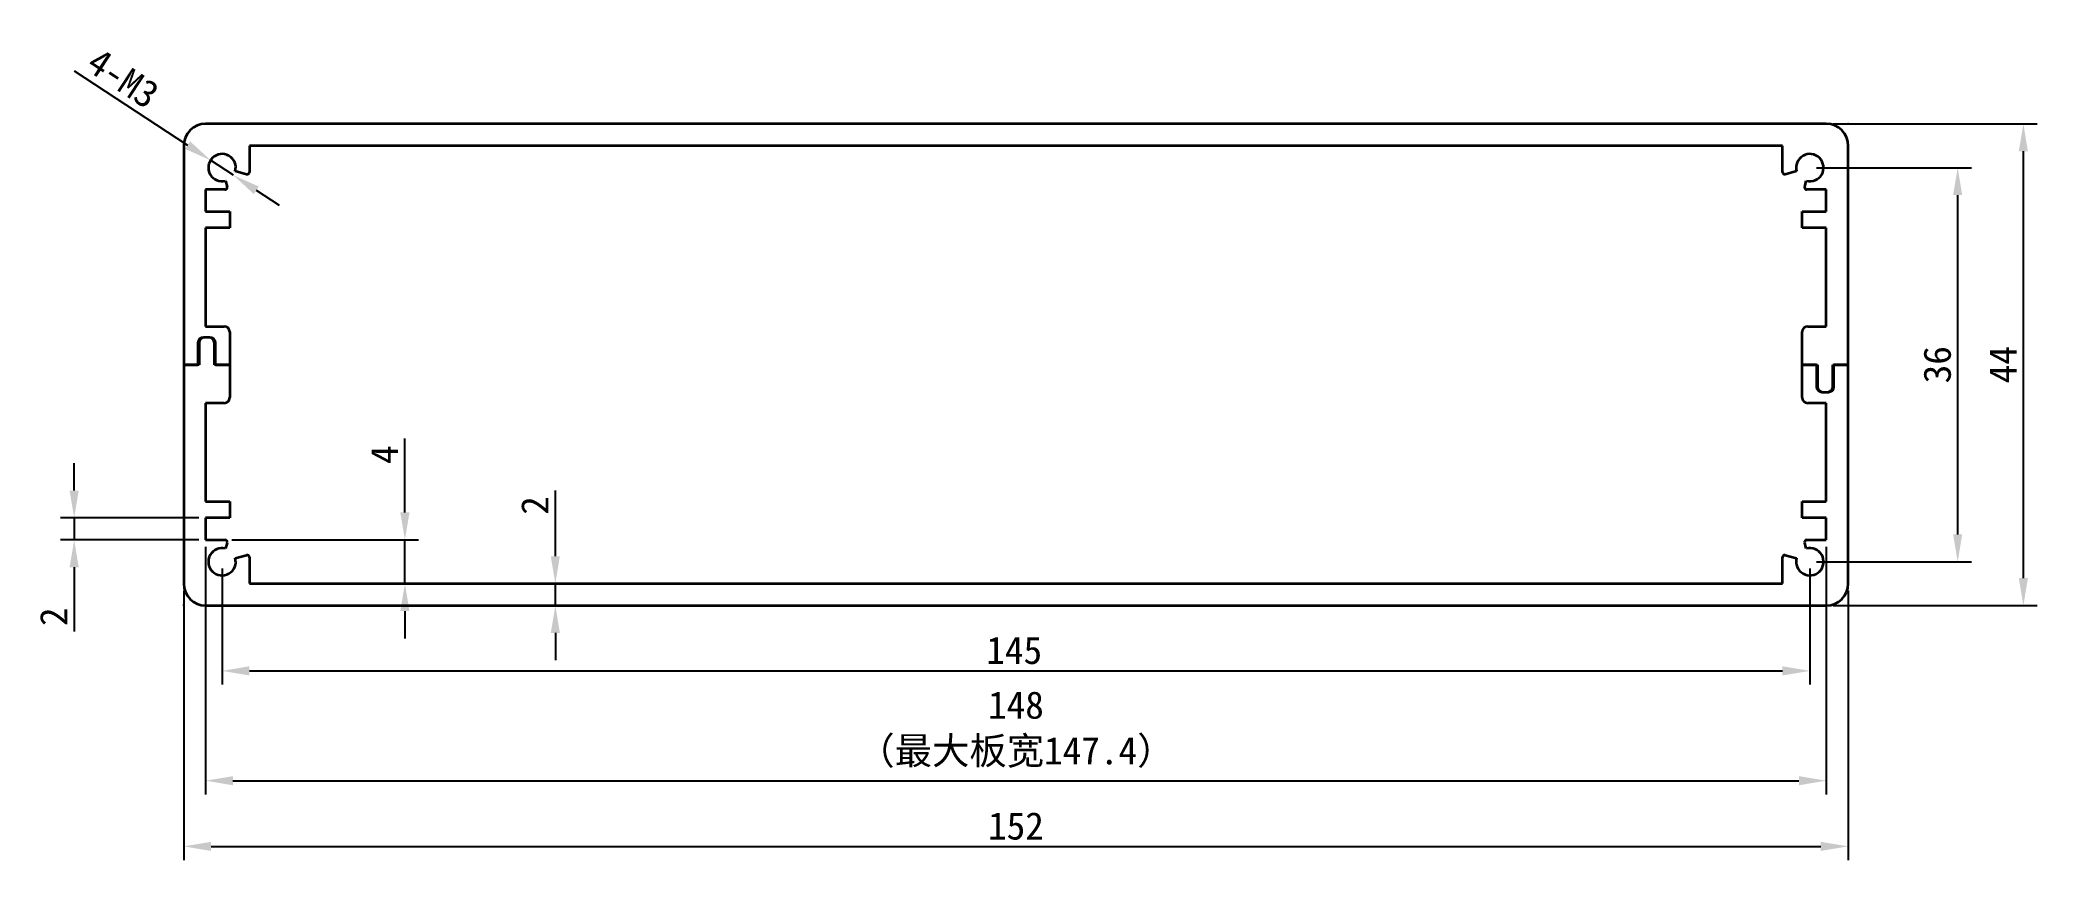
# Model space of a CAD drawing. Header units: millimetres. Extents: x 46 to 229, y 87 to 162.
import ezdxf

# ---------------------------------------------------------------- set-up
doc = ezdxf.new("R2010")
doc.units = ezdxf.units.MM
doc.header["$PDSIZE"] = -1
doc.layers.add('文字层', color=30, linetype='Continuous', lineweight=25)
doc.layers.add('细实线层', color=7, linetype='Continuous')
doc.styles.get("Standard").update_dxf_attribs({"font": 'simhei.ttf'})
doc.dimstyles.new('ISO-25', dxfattribs={"dimtxt": 2.5, "dimasz": 2.5, "dimexe": 1.25, "dimexo": 0.625, "dimtad": 1, "dimdec": 1, "dimdsep": 46, "dimtxsty": 'Standard', "dimcen": 2.5, "dimadec": 0, "dimazin": 0, "dimtfac": 1, "dimtdec": 1, "dimtmove": 0, "dimatfit": 3, "dimfxl": 1, "dimarcsym": 0})

# ---------------------------------------------------------------- blocks, each defined once
blk = doc.blocks.new('_D')
at = {"layer": 'Defpoints', "color": 0}
for p in [(63.01, 114.63), (208.01, 114.63), (208.01, 104.66)]:
    blk.add_point(p, dxfattribs=at)
at = {"layer": '细实线层', "color": 0, "lineweight": -2}
for p, q in [((63.01, 114), (63.01, 103.41)), ((208.01, 114), (208.01, 103.41)), ((65.51, 104.66), (205.51, 104.66))]:
    blk.add_line(p, q, dxfattribs=at)
at = {"layer": '细实线层', "color": 0}
for points in [[(65.51, 105.08), (65.51, 104.24), (63.01, 104.66)], [(205.51, 105.08), (205.51, 104.24), (208.01, 104.66)]]:
    blk.add_solid(points, dxfattribs=at)
at = {"layer": '细实线层', "color": 0, "insert": (135.35, 107.79), "char_height": 2.5, "attachment_point": 2}
blk.add_mtext('145', dxfattribs=at)
blk = doc.blocks.new('_D_1')
at = {"layer": 'Defpoints', "color": 0}
for p in [(208.01, 150.63), (221.51, 150.63), (208.01, 114.63)]:
    blk.add_point(p, dxfattribs=at)
at = {"layer": '细实线层', "color": 0, "lineweight": -2}
for p, q in [((208.63, 150.63), (222.76, 150.63)), ((221.51, 117.13), (221.51, 148.13)), ((208.63, 114.63), (222.76, 114.63))]:
    blk.add_line(p, q, dxfattribs=at)
at = {"layer": '细实线层', "color": 0}
for points in [[(221.09, 148.13), (221.92, 148.13), (221.51, 150.63)], [(221.09, 117.13), (221.92, 117.13), (221.51, 114.63)]]:
    blk.add_solid(points, dxfattribs=at)
at = {"layer": '细实线层', "color": 0, "insert": (218.38, 132.63), "char_height": 2.5, "attachment_point": 2, "rotation": 90}
blk.add_mtext('36', dxfattribs=at)
blk = doc.blocks.new('_D_2')
at = {"layer": 'Defpoints', "color": 0}
for p in [(61.96, 151.31), (64.05, 149.94)]:
    blk.add_point(p, dxfattribs=at)
at = {"layer": '细实线层', "color": 0, "lineweight": -2}
for p, q in [((49.52, 159.49), (59.87, 152.69)), ((64.05, 149.94), (61.96, 151.31)), ((66.14, 148.57), (68.23, 147.19))]:
    blk.add_line(p, q, dxfattribs=at)
at = {"layer": '细实线层', "color": 0}
for points in [[(60.1, 153.03), (59.64, 152.34), (61.96, 151.31)], [(66.37, 148.91), (65.91, 148.22), (64.05, 149.94)]]:
    blk.add_solid(points, dxfattribs=at)
at = {"layer": '细实线层', "color": 0, "insert": (53.98, 158.8), "char_height": 2.5, "attachment_point": 5, "rotation": 326.6791}
blk.add_mtext('4-M3', dxfattribs=at)
blk = doc.blocks.new('_D_3')
at = {"layer": 'Defpoints', "color": 0}
for p in [(61.51, 116.63), (209.51, 116.63), (209.51, 94.63)]:
    blk.add_point(p, dxfattribs=at)
at = {"layer": '文字层', "color": 0, "lineweight": -2}
for p, q in [((61.51, 116), (61.51, 93.38)), ((209.51, 116), (209.51, 93.38)), ((64.01, 94.63), (207.01, 94.63))]:
    blk.add_line(p, q, dxfattribs=at)
at = {"layer": '文字层', "color": 0}
for points in [[(64.01, 95.04), (64.01, 94.21), (61.51, 94.63)], [(207.01, 95.04), (207.01, 94.21), (209.51, 94.63)]]:
    blk.add_solid(points, dxfattribs=at)
at = {"layer": '文字层', "color": 0, "insert": (135.51, 102.79), "char_height": 2.5, "attachment_point": 2}
blk.add_mtext('148\\P（最大板宽147.4）', dxfattribs=at)
blk = doc.blocks.new('_D_4')
at = {"layer": 'Defpoints', "color": 0}
for p in [(65.51, 112.63), (61.51, 110.63), (93.45, 110.63)]:
    blk.add_point(p, dxfattribs=at)
at = {"layer": '细实线层', "color": 0, "lineweight": -2}
for p, q in [((93.45, 115.13), (93.45, 121.13)), ((66.13, 112.63), (94.7, 112.63)), ((93.45, 110.63), (93.45, 112.63)), ((62.13, 110.63), (94.7, 110.63)), ((93.45, 108.13), (93.45, 105.63))]:
    blk.add_line(p, q, dxfattribs=at)
at = {"layer": '细实线层', "color": 0}
for points in [[(93.03, 115.13), (93.86, 115.13), (93.45, 112.63)], [(93.03, 108.13), (93.86, 108.13), (93.45, 110.63)]]:
    blk.add_solid(points, dxfattribs=at)
at = {"layer": '细实线层', "color": 0, "insert": (90.32, 119.77), "char_height": 2.5, "attachment_point": 2, "rotation": 90}
blk.add_mtext('2', dxfattribs=at)
blk = doc.blocks.new('_D_5')
at = {"layer": 'Defpoints', "color": 0}
for p in [(63.28, 116.63), (65.51, 112.63), (79.71, 112.63)]:
    blk.add_point(p, dxfattribs=at)
at = {"layer": '细实线层', "color": 0, "lineweight": -2}
for p, q in [((79.71, 119.13), (79.71, 125.88)), ((63.91, 116.63), (80.96, 116.63)), ((79.71, 112.63), (79.71, 116.63)), ((66.13, 112.63), (80.96, 112.63)), ((79.71, 110.13), (79.71, 107.63))]:
    blk.add_line(p, q, dxfattribs=at)
at = {"layer": '细实线层', "color": 0}
for points in [[(79.29, 119.13), (80.13, 119.13), (79.71, 116.63)], [(79.29, 110.13), (80.13, 110.13), (79.71, 112.63)]]:
    blk.add_solid(points, dxfattribs=at)
at = {"layer": '细实线层', "color": 0, "insert": (76.59, 124.41), "char_height": 2.5, "attachment_point": 2, "rotation": 90}
blk.add_mtext('4', dxfattribs=at)
blk = doc.blocks.new('_D_6')
at = {"layer": 'Defpoints', "color": 0}
for p in [(49.51, 118.63), (61.51, 118.63), (61.51, 116.63)]:
    blk.add_point(p, dxfattribs=at)
at = {"layer": '细实线层', "color": 0, "lineweight": -2}
for p, q in [((49.51, 121.13), (49.51, 123.63)), ((60.88, 118.63), (48.26, 118.63)), ((49.51, 118.63), (49.51, 116.63)), ((60.88, 116.63), (48.26, 116.63)), ((49.51, 114.13), (49.51, 108.25))]:
    blk.add_line(p, q, dxfattribs=at)
at = {"layer": '细实线层', "color": 0}
for points in [[(49.09, 121.13), (49.92, 121.13), (49.51, 118.63)], [(49.09, 114.13), (49.92, 114.13), (49.51, 116.63)]]:
    blk.add_solid(points, dxfattribs=at)
at = {"layer": '细实线层', "color": 0, "insert": (46.38, 109.61), "char_height": 2.5, "attachment_point": 2, "rotation": 90}
blk.add_mtext('2', dxfattribs=at)
blk = doc.blocks.new('_D_7')
at = {"layer": 'Defpoints', "color": 0}
for p in [(59.51, 112.63), (211.51, 112.63), (211.51, 88.63)]:
    blk.add_point(p, dxfattribs=at)
at = {"layer": '细实线层', "color": 0, "lineweight": -2}
for p, q in [((59.51, 112), (59.51, 87.38)), ((211.51, 112), (211.51, 87.38)), ((62.01, 88.63), (209.01, 88.63))]:
    blk.add_line(p, q, dxfattribs=at)
at = {"layer": '细实线层', "color": 0}
for points in [[(62.01, 89.04), (62.01, 88.21), (59.51, 88.63)], [(209.01, 89.04), (209.01, 88.21), (211.51, 88.63)]]:
    blk.add_solid(points, dxfattribs=at)
at = {"layer": '细实线层', "color": 0, "insert": (135.51, 91.75), "char_height": 2.5, "attachment_point": 2}
blk.add_mtext('152', dxfattribs=at)
blk = doc.blocks.new('_D_8')
at = {"layer": 'Defpoints', "color": 0}
for p in [(209.51, 154.63), (227.51, 154.63), (209.51, 110.63)]:
    blk.add_point(p, dxfattribs=at)
at = {"layer": '细实线层', "color": 0, "lineweight": -2}
for p, q in [((210.13, 154.63), (228.76, 154.63)), ((227.51, 113.13), (227.51, 152.13)), ((210.13, 110.63), (228.76, 110.63))]:
    blk.add_line(p, q, dxfattribs=at)
at = {"layer": '细实线层', "color": 0}
for points in [[(227.09, 152.13), (227.92, 152.13), (227.51, 154.63)], [(227.09, 113.13), (227.92, 113.13), (227.51, 110.63)]]:
    blk.add_solid(points, dxfattribs=at)
at = {"layer": '细实线层', "color": 0, "insert": (224.38, 132.63), "char_height": 2.5, "attachment_point": 2, "rotation": 90}
blk.add_mtext('44', dxfattribs=at)

msp = doc.modelspace()

# ---------------------------------------------------------------- linework, layer by layer
at = {"color": 7, "linetype": 'Continuous', "lineweight": 35}
for p, q in [((209.51, 154.63), (61.51, 154.63)), ((59.51, 152.63), (59.51, 132.63)), ((65.51, 152.63), (65.51, 150.22)), ((205.51, 152.63), (65.51, 152.63)), ((205.51, 150.22), (205.51, 152.63)), ((211.51, 132.63), (211.51, 152.63)), ((65.25, 150.02), (64.21, 150.3)), ((206.8, 150.3), (205.76, 150.02)), ((63.28, 148.63), (61.51, 148.63)), ((61.51, 148.63), (61.51, 146.63)), ((63.33, 149.42), (63.48, 148.88)), ((207.54, 148.88), (207.68, 149.42)), ((209.51, 148.63), (207.73, 148.63)), ((209.51, 146.63), (209.51, 148.63)), ((61.51, 146.63), (63.71, 146.63)), ((63.71, 146.63), (63.71, 145.13)), ((207.31, 145.13), (207.31, 146.63)), ((207.31, 146.63), (209.51, 146.63)), ((63.71, 145.13), (61.51, 145.13)), ((61.51, 145.13), (61.51, 136.13)), ((209.51, 145.13), (207.31, 145.13)), ((209.51, 136.13), (209.51, 145.13)), ((61.91, 135.13), (61.31, 135.13)), ((61.81, 135.13), (61.41, 135.13)), ((61.51, 136.13), (63.21, 136.13)), ((63.71, 135.63), (63.71, 132.63)), ((207.31, 132.63), (207.31, 135.63)), ((207.81, 136.13), (209.51, 136.13)), ((60.81, 134.63), (60.81, 132.63)), ((60.91, 134.63), (60.91, 132.63)), ((62.31, 132.63), (62.31, 134.63)), ((62.41, 132.63), (62.41, 134.63)), ((60.91, 132.63), (59.51, 132.63)), ((59.51, 132.63), (59.51, 112.63)), ((59.51, 132.63), (60.81, 132.63)), ((63.71, 132.63), (62.31, 132.63)), ((62.41, 132.63), (63.71, 132.63)), ((63.71, 132.63), (63.71, 129.63)), ((207.31, 129.63), (207.31, 132.63)), ((208.61, 132.63), (207.31, 132.63)), ((207.31, 132.63), (208.71, 132.63)), ((208.61, 132.63), (208.61, 130.63)), ((208.71, 132.63), (208.71, 130.63)), ((210.11, 132.63), (211.51, 132.63)), ((210.11, 130.63), (210.11, 132.63)), ((210.21, 130.63), (210.21, 132.63)), ((211.51, 132.63), (210.21, 132.63)), ((211.51, 112.63), (211.51, 132.63)), ((209.11, 130.13), (209.71, 130.13)), ((209.21, 130.13), (209.61, 130.13)), ((63.21, 129.13), (61.51, 129.13)), ((61.51, 129.13), (61.51, 120.13)), ((209.51, 129.13), (207.81, 129.13)), ((209.51, 120.13), (209.51, 129.13)), ((61.51, 120.13), (63.71, 120.13)), ((63.71, 118.63), (61.51, 118.63)), ((61.51, 118.63), (61.51, 116.63)), ((63.71, 120.13), (63.71, 118.63)), ((207.31, 118.63), (207.31, 120.13)), ((207.31, 120.13), (209.51, 120.13)), ((209.51, 118.63), (207.31, 118.63)), ((209.51, 116.63), (209.51, 118.63)), ((61.51, 116.63), (63.28, 116.63)), ((63.48, 116.37), (63.33, 115.83)), ((64.21, 114.95), (65.25, 115.23)), ((65.51, 115.04), (65.51, 112.63)), ((205.51, 112.63), (205.51, 115.04)), ((205.76, 115.23), (206.8, 114.95)), ((207.68, 115.83), (207.54, 116.37)), ((207.73, 116.63), (209.51, 116.63)), ((65.51, 112.63), (205.51, 112.63)), ((61.51, 110.63), (209.51, 110.63))]:
    msp.add_line(p, q, dxfattribs=at)
at = {"color": 7, "linetype": 'Continuous'}
for p, q in [((211.51, 154.63), (211.47, 154.63)), ((211.51, 154.63), (211.51, 154.55)), ((59.51, 110.63), (59.51, 110.71)), ((59.51, 110.63), (59.55, 110.63))]:
    msp.add_line(p, q, dxfattribs=at)
at = {"color": 7, "linetype": 'Continuous', "lineweight": 35}
for centre, radius, start, end in [((61.51, 152.63), 2, 90, 180), ((209.51, 152.63), 2, 0, 90), ((63.01, 150.63), 1.25, 345, 285), ((208.01, 150.63), 1.25, 255, 195), ((65.31, 150.22), 0.2, 255, 0), ((205.71, 150.22), 0.2, 180, 285), ((63.28, 148.83), 0.2, 270, 15), ((207.73, 148.83), 0.2, 165, 270), ((61.31, 134.63), 0.5, 90, 180), ((61.41, 134.63), 0.5, 90, 180), ((61.81, 134.63), 0.5, 0, 90), ((61.91, 134.63), 0.5, 0, 90), ((63.21, 135.63), 0.5, 0, 90), ((207.81, 135.63), 0.5, 90, 180), ((63.21, 129.63), 0.5, 270, 0), ((207.81, 129.63), 0.5, 180, 270), ((209.11, 130.63), 0.5, 180, 270), ((209.21, 130.63), 0.5, 180, 270), ((209.61, 130.63), 0.5, 270, 0), ((209.71, 130.63), 0.5, 270, 0), ((63.01, 114.63), 1.25, 75, 15), ((63.28, 116.43), 0.2, 345, 90), ((65.31, 115.04), 0.2, 0, 105), ((205.71, 115.04), 0.2, 75, 180), ((208.01, 114.63), 1.25, 165, 105), ((207.73, 116.43), 0.2, 90, 195), ((61.51, 112.63), 2, 180, 270), ((209.51, 112.63), 2, 270, 0)]:
    msp.add_arc(centre, radius, start, end, dxfattribs=at)
at = {"color": 7, "linetype": 'Continuous'}
for p in [(211.51, 154.63), (59.51, 110.63)]:
    msp.add_point(p, dxfattribs=at)

# ---------------------------------------------------------------- dimensions: what is measured, and where the dimension line sits
at = {"layer": '文字层'}
dim = msp.add_linear_dim(base=(209.51, 94.63), p1=(61.51, 116.63), p2=(209.51, 116.63), text='<>\\P（最大板宽147.4）', dimstyle='ISO-25', dxfattribs=at)
dim.commit()
dim.dimension.update_dxf_attribs({"geometry": '_D_3', "text_midpoint": (135.51, 94.63), "dimtype": 160})
at = {"layer": '细实线层'}
dim = msp.add_diameter_dim_2p(p1=(64.05, 149.94), p2=(61.96, 151.31), text='4-M3', dimstyle='ISO-25', dxfattribs=at)
dim.commit()
dim.dimension.update_dxf_attribs({"geometry": '_D_2', "text_midpoint": (52.95, 157.24), "dimtype": 163})
for base, p1, p2, picture, middle in [((227.51, 154.63), (209.51, 110.63), (209.51, 154.63), '_D_8', (227.51, 132.63)), ((221.51, 150.63), (208.01, 114.63), (208.01, 150.63), '_D_1', (221.51, 132.63)), ((79.71, 112.63), (63.28, 116.63), (65.51, 112.63), '_D_5', (79.71, 124.41)), ((49.51, 118.63), (61.51, 116.63), (61.51, 118.63), '_D_6', (49.51, 109.61)), ((93.45, 110.63), (65.51, 112.63), (61.51, 110.63), '_D_4', (93.45, 119.77))]:
    dim = msp.add_linear_dim(base=base, p1=p1, p2=p2, angle=90, dimstyle='ISO-25', dxfattribs=at)
    dim.commit()
    dim.dimension.update_dxf_attribs({"geometry": picture, "text_midpoint": middle, "dimtype": 160})
for base, p1, p2, picture, middle in [((208.01, 104.66), (63.01, 114.63), (208.01, 114.63), '_D', (135.35, 104.66)), ((211.51, 88.63), (59.51, 112.63), (211.51, 112.63), '_D_7', (135.51, 88.63))]:
    dim = msp.add_linear_dim(base=base, p1=p1, p2=p2, dimstyle='ISO-25', dxfattribs=at)
    dim.commit()
    dim.dimension.update_dxf_attribs({"geometry": picture, "text_midpoint": middle, "dimtype": 160})

doc.saveas('drawing.dxf')
